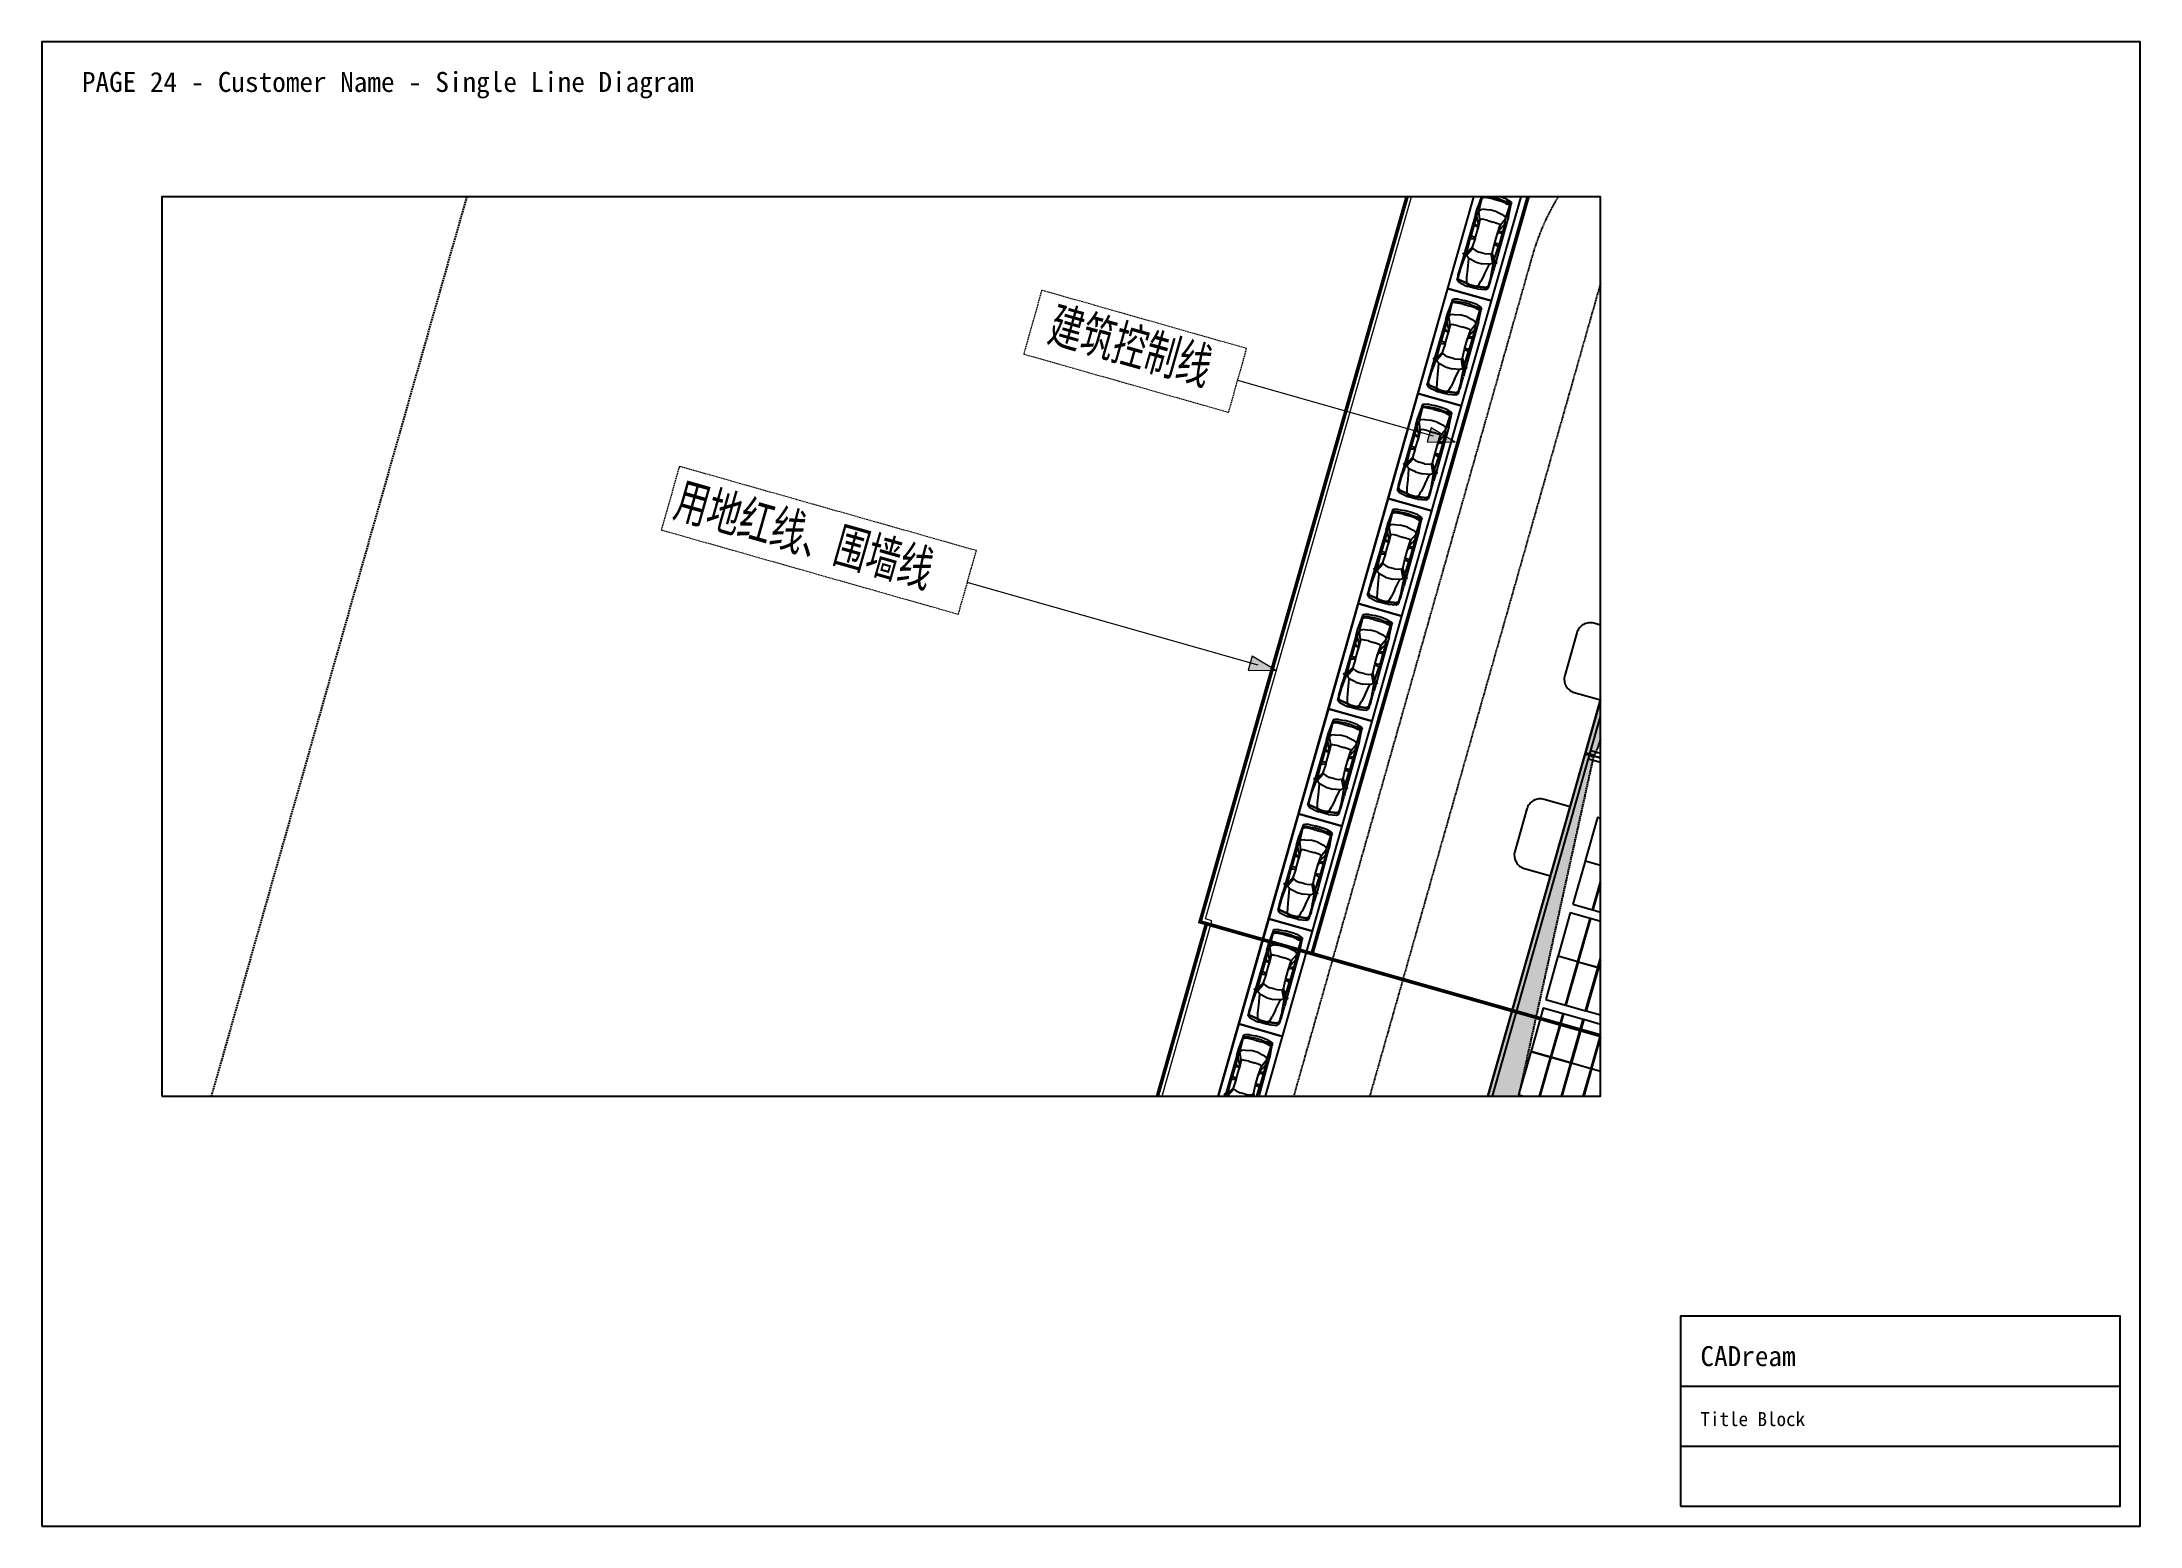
# Paper-space layout 'Layout1' of a CAD drawing. Header units: metres, sheet in millimetres. Extents: x 0 to 420, y 0 to 297.
# The model-space entities are those that its viewports show. They can reach past a viewport. Long polylines and large blocks are cut down to what shows.
import ezdxf

# ---------------------------------------------------------------- set-up
doc = ezdxf.new("R2010")
doc.units = ezdxf.units.M
for name, pattern in [('CENTER', [5.08, 3.175, -0.635, 0.635, -0.635]), ('DASH', [0.35, 0.25, -0.1]), ('DASHED', [1.524, 1.27, -0.254])]:
    doc.linetypes.add(name, pattern=pattern)
doc.layers.add('0-道路', color=22, linetype='Continuous', lineweight=0)
for name, color, linetype in [('COLUMN', 220, 'Continuous'), ('PUB_DIM', 3, 'Continuous'), ('SHEET_BORDER', 8, 'Continuous'), ('SHEET_TEXT', 5, 'Continuous'), ('SHEET_TITLEBLOCK', 7, 'Continuous'), ('SHEET_VIEWPORT_FRAME', 6, 'Continuous'), ('SOLID_HATCH', 251, 'Continuous'), ('WALL', 51, 'Continuous'), ('zt-道路', 240, 'Continuous'), ('单元区域外轮廓', 7, 'ByLayer'), ('屋脊线', 7, 'ByLayer'), ('消防车道', 3, 'Continuous'), ('组件', 7, 'ByLayer'), ('阴影', 8, 'DASHED')]:
    doc.layers.add(name, color=color, linetype=linetype)
doc.styles.add('-黑体', font='txt', dxfattribs={"width": 0.7})
pattern_1 = [(344.143, (221595.9987, -165598.90403), (0.17959642, 0.19653122), [0, -0.238125])]

# ---------------------------------------------------------------- blocks, each defined once
blk = doc.blocks.new('CADREAM_TITLEBLOCK_V1')
at = {"layer": 'SHEET_TITLEBLOCK'}
for p, q in [((0, 24), (88, 24)), ((0, 12), (88, 12))]:
    blk.add_line(p, q, dxfattribs=at)
blk.add_lwpolyline([(0, 0), (88, 0), (88, 38), (0, 38)], close=True, dxfattribs=at)
for s, height, p in [('CADream', 4, (4, 28)), ('Title Block', 2.8, (4, 16))]:
    blk.add_text(s, height=height, dxfattribs=at).set_placement(p)
blk = doc.blocks.new('_F27')
for p, q in [((-2489, 522), (-2514, 196)), ((-2514, -206), (-2514, 196)), ((-2489, 522), (-2426, 736)), ((-2426, 736), (-2389, 824)), ((-2389, 824), (-1610, 874)), ((-2389, 824), (-1560, 874)), ((-2264, 812), (-2389, 824)), ((-2364, 522), (-2389, 196)), ((-2389, -206), (-2389, 196)), ((-2326, 736), (-2364, 522)), ((-2326, 736), (-2351, 596)), ((-2351, 594), (-2351, 596)), ((-2326, 736), (-2288, 811)), ((-2301, 196), (-2276, 522)), ((-2301, 196), (-2301, -206)), ((-2200, 786), (-2288, 811)), ((-2276, 522), (-2238, 736)), ((-2200, 786), (-2238, 736)), ((-1560, 874), (-2212, 815)), ((-2208, 815), (-2211, 814)), ((-1660, 862), (-2208, 815)), ((-1446, 761), (-2200, 786)), ((-1622, 510), (-1685, 196)), ((-1685, -206), (-1685, 196)), ((-1560, 874), (-1660, 862)), ((-1622, 510), (-1547, 698)), ((-1617, 869), (-1620, 866)), ((-1208, 874), (-1610, 874)), ((-1547, 698), (-1446, 761)), ((-1145, 799), (-1446, 761)), ((-1019, 572), (-1446, 761)), ((-1208, 874), (980, 889)), ((-1145, 799), (-682, 557)), ((-1145, 799), (124, 799)), ((-1082, 145), (-1070, 371)), ((-1082, 145), (-1082, -156)), ((-1070, 371), (-1057, 510)), ((-1019, 572), (-1057, 510)), ((-680, 556), (-1019, 572)), ((-1019, 572), (-479, 547)), ((-743, 849), (-793, 874)), ((-730, 799), (-743, 849)), ((-630, 555), (-730, 799)), ((-680, 556), (-630, 555)), ((-642, 799), (-605, 554)), ((-605, 554), (-630, 555)), ((-479, 547), (-605, 554)), ((61, 547), (-479, 547)), ((-2, 547), (-27, 877)), ((124, 799), (61, 547)), ((61, 547), (564, 572)), ((941, 773), (124, 799)), ((564, 572), (941, 773)), ((564, 572), (614, 522)), ((1079, 748), (614, 522)), ((614, 522), (677, 371)), ((677, 371), (714, 145)), ((714, -156), (714, 145)), ((941, 773), (941, 874)), ((983, 777), (941, 773)), ((941, 773), (987, 765)), ((980, 902), (995, 790)), ((980, 790), (980, 898)), ((995, 790), (980, 790)), ((980, 790), (992, 746)), ((984, 905), (1020, 939)), ((992, 746), (1021, 747)), ((995, 790), (1022, 746)), ((1022, 748), (995, 790)), ((1021, 747), (1022, 748)), ((1053, 768), (1022, 746)), ((1036, 935), (1062, 857)), ((1036, 756), (1079, 748)), ((1051, 889), (1497, 893)), ((1057, 776), (1062, 857)), ((1770, 849), (1058, 784)), ((1204, 585), (1079, 748)), ((1795, 472), (1204, 585)), ((1280, 196), (1204, 585)), ((1280, 196), (1280, -206)), ((1506, 899), (2121, 899)), ((2461, 849), (1770, 849)), ((2222, 397), (1795, 472)), ((2272, 876), (2121, 899)), ((2523, 321), (2222, 397)), ((2272, 876), (2272, 874)), ((2437, 851), (2272, 876)), ((2511, 874), (2287, 874)), ((2398, 849), (2461, 773)), ((2437, 850), (2433, 851)), ((2498, 773), (2436, 849)), ((2511, 874), (2450, 850)), ((2461, 773), (2523, 321)), ((2561, 321), (2498, 773)), ((2599, 773), (2511, 874)), ((2523, 321), (2586, 321)), ((2523, 321), (2561, 196)), ((2580, 196), (2542, 321)), ((2561, 196), (2561, -206)), ((2611, 196), (2574, 321)), ((2580, 321), (2618, 196)), ((2580, 196), (2580, -206)), ((2599, 773), (2687, 321)), ((2611, 196), (2611, -206)), ((2618, -206), (2618, 196)), ((2687, 321), (2699, 196)), ((2699, -206), (2699, 196)), ((-2489, -533), (-2514, -206)), ((-2489, -533), (-2426, -747)), ((-2426, -747), (-2389, -835)), ((-2389, -206), (-2364, -533)), ((-2389, -835), (-2264, -823)), ((-1560, -885), (-2389, -835)), ((-1610, -885), (-2389, -835)), ((-2326, -747), (-2364, -533)), ((-2351, -607), (-2351, -605)), ((-2351, -607), (-2326, -747)), ((-2326, -747), (-2288, -822)), ((-2276, -533), (-2301, -206)), ((-2288, -822), (-2200, -797)), ((-2276, -533), (-2238, -747)), ((-2200, -797), (-2238, -747)), ((-2212, -826), (-1560, -885)), ((-2208, -826), (-2211, -825)), ((-1660, -872), (-2208, -826)), ((-1446, -772), (-2200, -797)), ((-1685, -206), (-1622, -520)), ((-1560, -885), (-1660, -872)), ((-1622, -520), (-1547, -709)), ((-1621, -877), (-1617, -880)), ((-1610, -885), (-1208, -885)), ((-1547, -709), (-1446, -772)), ((-1019, -583), (-1446, -772)), ((-1145, -809), (-1446, -772)), ((-1208, -885), (980, -900)), ((-682, -568), (-1145, -809)), ((-1145, -809), (124, -809)), ((-1070, -382), (-1082, -156)), ((-1057, -520), (-1070, -382)), ((-1019, -583), (-1057, -520)), ((-479, -558), (-1019, -583)), ((-1019, -583), (-680, -567)), ((-743, -860), (-793, -885)), ((-743, -860), (-730, -809)), ((-730, -809), (-630, -566)), ((-680, -567), (-682, -568)), ((-680, -567), (-630, -566)), ((-605, -565), (-642, -809)), ((-630, -566), (-605, -565)), ((-605, -565), (-479, -558)), ((61, -558), (-479, -558)), ((-2, -558), (-27, -884)), ((61, -558), (124, -809)), ((564, -583), (61, -558)), ((941, -784), (124, -809)), ((614, -533), (564, -583)), ((564, -583), (941, -784)), ((677, -382), (614, -533)), ((1079, -759), (614, -533)), ((714, -156), (677, -382)), ((987, -776), (941, -784)), ((983, -788), (941, -784)), ((941, -885), (941, -784)), ((992, -757), (980, -800)), ((995, -800), (980, -800)), ((995, -800), (980, -913)), ((980, -909), (980, -800)), ((984, -916), (1020, -950)), ((992, -757), (1021, -758)), ((995, -800), (1022, -757)), ((1022, -758), (995, -800)), ((1021, -758), (1022, -758)), ((1022, -757), (1053, -779)), ((1036, -767), (1079, -759)), ((1036, -946), (1062, -867)), ((1051, -901), (1497, -904)), ((1057, -787), (1062, -867)), ((1770, -860), (1058, -795)), ((1204, -596), (1079, -759)), ((1204, -596), (1280, -206)), ((1795, -483), (1204, -596)), ((2121, -910), (1506, -910)), ((1770, -860), (2461, -860)), ((1795, -483), (2222, -407)), ((2121, -910), (2272, -887)), ((2270, -887), (2121, -910)), ((2523, -332), (2222, -407)), ((2437, -861), (2272, -887)), ((2272, -885), (2272, -887)), ((2285, -885), (2511, -885)), ((2398, -860), (2461, -784)), ((2436, -860), (2498, -784)), ((2437, -861), (2436, -860)), ((2450, -861), (2511, -885)), ((2523, -332), (2461, -784)), ((2561, -332), (2498, -784)), ((2599, -784), (2511, -885)), ((2523, -332), (2561, -206)), ((2586, -332), (2523, -332)), ((2580, -206), (2542, -332)), ((2618, -6), (2561, -6)), ((2574, -332), (2611, -206)), ((2618, -206), (2580, -332)), ((2687, -332), (2599, -784)), ((2687, -332), (2699, -206))]:
    blk.add_line(p, q)
for centre, start, end in [((990, 898), 132.96497, 179.74535), ((1027, 932), 18.15727, 132.96497), ((1047, 776), 305.15418, 356.86364), ((990, -909), 180.25465, 227.03503), ((1027, -942), 227.03503, 341.84273), ((1047, -787), 3.17983, 54.84582)]:
    blk.add_arc(centre, 10, start, end)
at = {"width": 0.8, "flags": 9}
for tag in ['XSIZE', 'YSIZE']:
    blk.add_attdef(tag, (0, 0), '', height=0.5, dxfattribs=at)
blk = doc.blocks.new('*U18')
at = {"layer": '单元区域外轮廓', "color": 2}
for points in [[(-116980, 88240, 16249), (-14500, 88240, 16249), (-14499, 31760, 16249), (-116979, 31760, 16249), (-116980, 88240, 16249)], [(-116980, 88240, 18019), (-14500, 88240, 18019), (-14499, 31760, 18019), (-116979, 31760, 18019), (-116980, 88240, 18019)]]:
    blk.add_polyline3d(points, close=True, dxfattribs=at)
at = {"flags": 1}
for tag in ['unit_id', 'unit_name', 'parapet_height', 'ground_elevation', 'is_enable_parapet']:
    blk.add_attdef(tag, (0, 0), '', height=2.5, dxfattribs=at)
blk = doc.blocks.new('*U19')
at = {"layer": '屋脊线', "color": 30}
for p, q in [((-116980, 88240, 16249), (-116979, 59999, 17630)), ((-116979, 59999, 17630), (-14499, 59999, 17630)), ((-116979, 59999, 17630), (-116979, 31760, 16249))]:
    blk.add_line(p, q, dxfattribs=at)
at = {"flags": 1}
for tag in ['unit_id', 'unit_name']:
    blk.add_attdef(tag, (0, 0), '', height=2.5, dxfattribs=at)
blk = doc.blocks.new('*U22')
at = {"layer": '组件', "color": 0}
blk.add_polyline3d([(0, 0, 0), (113, 0, 0), (113, 246, 12), (0, 246, 12)], close=True, dxfattribs=at)
at = {"flags": 1}
for tag in ['silicon-material', 'panel-length', 'panel-width', 'panel-height', 'mounting-hole-spacing1', 'mounting-hole-spacing2', 'userid', 'module-material', 'theme', 'name', 'vmpo', 'voco', 'pmax', 'company-name', 'note', 'id', 'impo', 'isco']:
    blk.add_attdef(tag, (0, 0), '', height=2.5, dxfattribs=at)
blk = doc.blocks.new('*U23')
at = {"layer": '组件', "color": 202}
for p in [(-11538, 5433, 1745), (-11423, 5433, 1745), (-11538, 5185, 1733), (-11423, 5185, 1733), (-11538, 4889, 1719), (-11423, 4889, 1719), (-11307, 4889, 1719), (-11538, 4641, 1707), (-11423, 4641, 1707), (-11307, 4641, 1707), (-11192, 4641, 1707), (-11538, 4345, 1692), (-11423, 4345, 1692), (-11307, 4345, 1692), (-11192, 4345, 1692), (-11538, 4096, 1680), (-11423, 4096, 1680), (-11307, 4096, 1680), (-11192, 4096, 1680), (-11076, 4096, 1680)]:
    blk.add_blockref('*U22', p, dxfattribs=at)
at = {"flags": 1}
for tag in ['tilt', 'azimuth', 'mode', 'align', 'array-mode', 'panel-x', 'panel-y', 'offset-x', 'offset-y', 'panel-per-row', 'bracket-type', 'bracket-value', 'row-per-array']:
    blk.add_attdef(tag, (0, 0), '', height=2.5, dxfattribs=at)

msp = doc.modelspace()

# ---------------------------------------------------------------- hatches: boundary and pattern name
h = msp.add_hatch()
h.set_pattern_fill('DOTS', scale=0.15, angle=-15.857)
h.set_pattern_definition(pattern_1)
h.paths.add_polyline_path([(221499.89, -165509.19), (221507.59, -165482.08), (221509.71, -165482.68), (221502.12, -165504.32), (221505.87, -165505.38), (221506.1, -165505.2), (221506.8, -165505.27), (221506.85, -165505.08), (221507.39, -165505.07), (221507.44, -165504.91), (221507.69, -165504.98), (221507.77, -165504.84), (221508.02, -165504.91), (221508.13, -165504.7), (221508.43, -165504.74), (221508.64, -165504.47), (221508.93, -165504.55), (221509.21, -165504.21), (221509.54, -165504.31), (221509.81, -165503.97), (221598.2, -165529.08), (221596.4, -165534.33), (221594.64, -165536.11), (221500.88, -165509.48), (221500.82, -165509.21), (221501.26, -165506.89), (221500.42, -165509.22), (221500.34, -165509.32), (221499.89, -165509.19)])
h = msp.add_hatch()
h.set_pattern_fill('DOTS', scale=0.15, angle=-15.857)
h.set_pattern_definition(pattern_1)
h.paths.add_polyline_path([(221598.44, -165537.24), (221590.74, -165564.35), (221492.16, -165536.35), (221499.86, -165509.24), (221500.31, -165509.41), (221495.01, -165533.43), (221588.23, -165559.91), (221597.45, -165537.25), (221597.57, -165536.99), (221598.44, -165537.24)])
h = msp.add_hatch()
h.set_pattern_fill('DOTS', scale=0.15, angle=-15.857)
h.set_pattern_definition(pattern_1)
h.paths.add_polyline_path([(221594.57, -165536.14), (221592.66, -165538.13), (221504.23, -165513.01), (221500.93, -165509.59), (221594.57, -165536.14)])
at = {"layer": 'PUB_DIM', "lineweight": 0}
for points in [[(221492.72, -165492.12), (221491.4, -165491.33), (221491.18, -165492.1)], [(221482.89, -165504.66), (221481.57, -165503.87), (221481.35, -165504.64)]]:
    msp.add_hatch(color=20, dxfattribs=at).paths.add_polyline_path(points)

# ---------------------------------------------------------------- linework, layer by layer
at = {"color": 1, "linetype": 'CENTER', "ltscale": 0.005, "const_width": 0.2, "flags": 128}
for points in [[(221603.92, -165580.58), (221610.9, -165556.03), (221478.7, -165518.47), (221496.5, -165456.12), (221779.34, -165539.17), (221785.94, -165632.29), (221603.92, -165580.58)], [(221479.05, -165518.57), (221439.34, -165658.35), (221571.55, -165695.9), (221604.28, -165580.68)]]:
    msp.add_lwpolyline(points, dxfattribs=at)
at = {"color": 1, "linetype": 'DASH', "ltscale": 0.005, "const_width": 0.2, "flags": 128}
msp.add_lwpolyline([(221484.85, -165520.22), (221501.79, -165460.9), (221776.5, -165541.57), (221782.33, -165623.78), (221605.89, -165573.66)], dxfattribs=at)
at = {"layer": '0-道路', "linetype": 'Continuous', "flags": 128}
for points in [[(221439.34, -165658.35), (221479.05, -165518.57), (221478.7, -165518.47), (221496.5, -165456.12)], [(221439.64, -165658.19), (221479.35, -165518.41), (221478.99, -165518.31), (221496.66, -165456.42)]]:
    msp.add_lwpolyline(points, dxfattribs=at)
at = {"layer": 'COLUMN', "color": 211, "linetype": 'DASH', "ltscale": 5, "flags": 128}
msp.add_lwpolyline([(221377.58, -165692.79), (221605.98, -165757.66), (221638.77, -165642.23), (221841.27, -165699.75), (221826.7, -165494.17), (221465, -165385.02)], close=True, dxfattribs=at)
at = {"layer": 'PUB_DIM', "color": 20, "lineweight": 0}
for p, q in [((221491.53, -165491.79), (221480.77, -165488.73)), ((221481.89, -165504.37), (221465.91, -165499.83))]:
    msp.add_line(p, q, dxfattribs=at)
at = {"layer": 'PUB_DIM', "color": 20, "linetype": 'DASH', "lineweight": 0, "ltscale": 5}
for points in [[(221481.26, -165486.98), (221470, -165483.78), (221469.01, -165487.28), (221480.27, -165490.48)], [(221466.41, -165498.08), (221450.09, -165493.45), (221449.1, -165496.94), (221465.42, -165501.57)]]:
    msp.add_lwpolyline(points, close=True, dxfattribs=at)
at = {"layer": 'PUB_DIM', "color": 20, "lineweight": 0, "flags": 128}
for points in [[(221492.72, -165492.12), (221491.4, -165491.33), (221491.18, -165492.1), (221492.72, -165492.12)], [(221482.89, -165504.66), (221481.57, -165503.87), (221481.35, -165504.64), (221482.89, -165504.66)]]:
    msp.add_lwpolyline(points, dxfattribs=at)
at = {"layer": 'SOLID_HATCH', "linetype": 'Continuous'}
for points in [[(221497.99, -165472.82), (221495.58, -165472.13), (221493.94, -165477.9), (221496.35, -165478.59)], [(221496.35, -165478.59), (221493.94, -165477.9), (221492.3, -165483.68), (221494.71, -165484.36)], [(221494.71, -165484.36), (221492.3, -165483.68), (221490.66, -165489.45), (221493.07, -165490.13)], [(221493.07, -165490.13), (221490.66, -165489.45), (221489.03, -165495.22), (221491.43, -165495.9)], [(221491.43, -165495.9), (221489.03, -165495.22), (221487.39, -165500.99), (221489.79, -165501.67)], [(221489.79, -165501.67), (221487.39, -165500.99), (221485.75, -165506.76), (221488.15, -165507.45)], [(221488.15, -165507.45), (221485.75, -165506.76), (221484.11, -165512.53), (221486.51, -165513.22)], [(221486.51, -165513.22), (221484.11, -165512.53), (221482.47, -165518.31), (221484.87, -165518.99)], [(221484.87, -165518.99), (221482.47, -165518.31), (221480.83, -165524.08), (221483.23, -165524.76)], [(221483.23, -165524.76), (221480.83, -165524.08), (221479.19, -165529.85), (221481.59, -165530.53)]]:
    msp.add_lwpolyline(points, close=True, dxfattribs=at)
at = {"layer": 'WALL', "color": 20, "linetype": 'Continuous'}
for p, q in [((221500.17, -165509.05), (221505.94, -165510.69)), ((221500.04, -165509.51), (221505.81, -165511.15)), ((221500.1, -165509.28), (221505.88, -165510.92))]:
    msp.add_line(p, q, dxfattribs=at)
msp.add_lwpolyline([(221507.76, -165482.35), (221605.87, -165510.22), (221590.57, -165564.09), (221492.45, -165536.22)], close=True, dxfattribs=at)
at = {"layer": 'zt-道路', "linetype": 'Continuous'}
msp.add_line((221443.12, -165656.83), (221497.77, -165464.44), dxfattribs=at)
for points in [[(221501.79, -165502.48), (221500.34, -165502.07, 0.414214), (221499.4, -165502.6), (221498.74, -165504.93, 0.414214), (221499.26, -165505.87), (221500.71, -165506.28), (221501.79, -165502.48)], [(221497.96, -165515.95), (221499.04, -165512.15), (221497.6, -165511.74, 0.414214), (221496.66, -165512.26), (221495.99, -165514.6, 0.414214), (221496.52, -165515.54), (221497.96, -165515.95)]]:
    msp.add_lwpolyline(points, format="xyb", dxfattribs=at)
at = {"layer": '单元区域外轮廓', "linetype": 'Continuous', "elevation": 16.25, "flags": 128}
msp.add_lwpolyline([(221507.59, -165482.05), (221606.17, -165510.05), (221590.74, -165564.38), (221492.16, -165536.38), (221507.59, -165482.05)], dxfattribs=at)
at = {"layer": '屋脊线', "linetype": 'Continuous', "elevation": 17.63, "flags": 128}
msp.add_lwpolyline([(221499.87, -165509.22), (221598.45, -165537.22)], dxfattribs=at)
at = {"layer": '消防车道', "linetype": 'DASH', "ltscale": 0.005, "flags": 128}
msp.add_lwpolyline([(221784.53, -165612.33), (221773.35, -165613.21, 0.176369), (221767.74, -165615.76, -0.176369), (221761.51, -165618.59), (221757.29, -165618.92, -0.088882), (221752.73, -165618.46), (221607.14, -165577.11, 0.414214), (221596.03, -165583.31), (221569.25, -165677.58, -0.414214), (221553.19, -165686.53), (221459.88, -165660.03, -0.414214), (221450.93, -165643.97), (221496.97, -165481.88, -0.414214), (221513.03, -165472.93), (221606.34, -165499.43, 0.414214), (221617.45, -165493.24), (221617.87, -165491.76)], format="xyb", dxfattribs=at)
msp.add_lwpolyline([(221493.77, -165540.75), (221587.07, -165567.25, 0.414214), (221598.19, -165561.05), (221611.44, -165514.4, 0.414214), (221605.24, -165503.28), (221511.94, -165476.78, 0.414214), (221500.82, -165482.98), (221487.57, -165529.63, 0.414214)], format="xyb", close=True, dxfattribs=at)
at = {"layer": '阴影', "linetype": 'DASHED'}
msp.add_polyline3d([(221594.64, -165536.11, 17.63), (221500.88, -165509.48, 17.63), (221500.82, -165509.21, 17.62), (221501.26, -165506.89, 17.5), (221500.42, -165509.22, 17.62), (221500.34, -165509.32, 17.63), (221499.89, -165509.19, 17.63), (221499.89, -165509.19, 17.63), (221507.59, -165482.08, 16.25)], dxfattribs=at)
for points in [[(221598.44, -165537.24, 17.63), (221590.74, -165564.35, 16.25), (221492.16, -165536.35, 16.25), (221499.86, -165509.24, 17.63), (221500.31, -165509.41, 17.63), (221495.01, -165533.43, 16.43), (221588.23, -165559.91, 16.43), (221597.45, -165537.25, 17.62), (221597.57, -165536.99, 17.63), (221598.44, -165537.24, 17.63)], [(221594.57, -165536.14, 17.63), (221592.66, -165538.13, 17.51), (221504.23, -165513.01, 17.51), (221500.93, -165509.59, 17.63), (221594.57, -165536.14, 17.63)]]:
    msp.add_polyline3d(points, close=True, dxfattribs=at)

# ---------------------------------------------------------------- block references
at = {"layer": 'SOLID_HATCH', "linetype": 'Continuous', "xscale": -0.001, "yscale": 0.001, "zscale": 0.001, "rotation": 74.14276257592867}
for p in [(221494.35, -165481.03), (221492.71, -165486.81), (221491.07, -165492.58), (221489.43, -165498.35), (221487.79, -165504.12), (221486.15, -165509.89), (221484.51, -165515.66), (221482.87, -165521.44), (221481.23, -165527.21)]:
    msp.add_blockref('_F27', p, dxfattribs=at)
at = {"layer": '单元区域外轮廓', "xscale": 0.001, "yscale": 0.001, "zscale": 0.001, "rotation": 344.143}
msp.add_blockref('*U18', (221596, -165598.9, 0), dxfattribs=at)
at = {"layer": '屋脊线', "xscale": 0.001, "yscale": 0.001, "zscale": 0.001, "rotation": 344.143}
msp.add_blockref('*U19', (221596, -165598.9, 0), dxfattribs=at)
at = {"layer": '组件', "xscale": 0.01, "yscale": 0.01, "zscale": 0.01, "rotation": 344.143}
msp.add_blockref('*U23', (221596, -165598.9, 0), dxfattribs=at)

# ---------------------------------------------------------------- texts
at = {"layer": 'PUB_DIM', "color": 20, "lineweight": 0, "style": '-黑体', "width": 0.7}
for s, p in [('建筑控制线', (221470.24, -165486.53)), ('用地红线、围墙线', (221449.68, -165496.17))]:
    msp.add_text(s, height=2, rotation=344.1428, dxfattribs=at).set_placement(p)

psp = doc.layouts.get("Layout1")

# ---------------------------------------------------------------- linework, layer by layer
at = {"layer": 'SHEET_BORDER'}
psp.add_lwpolyline([(0, 0), (420, 0), (420, 297), (0, 297)], close=True, dxfattribs=at)
at = {"layer": 'SHEET_VIEWPORT_FRAME'}
psp.add_lwpolyline([(24, 86), (312, 86), (312, 266), (24, 266)], close=True, dxfattribs=at)

# ---------------------------------------------------------------- block references
at = {"layer": 'SHEET_TITLEBLOCK'}
psp.add_blockref('CADREAM_TITLEBLOCK_V1', (328, 4), dxfattribs=at)

# ---------------------------------------------------------------- texts
at = {"layer": 'SHEET_TEXT'}
psp.add_text('PAGE 24 - Customer Name - Single Line Diagram', height=4, dxfattribs=at).set_placement((8, 287))

# ---------------------------------------------------------------- viewports
at = {"layer": 'SHEET_VIEWPORT_FRAME'}
psp.add_viewport(center=(168, 176), size=(288, 180), view_center_point=(221461.18, -165503.35), view_height=49.4035, dxfattribs=at)

doc.saveas('drawing.dxf')
